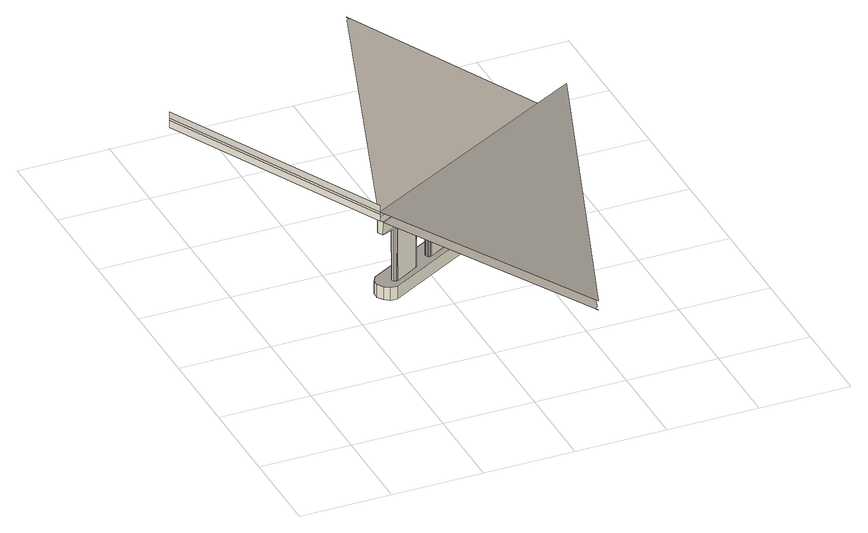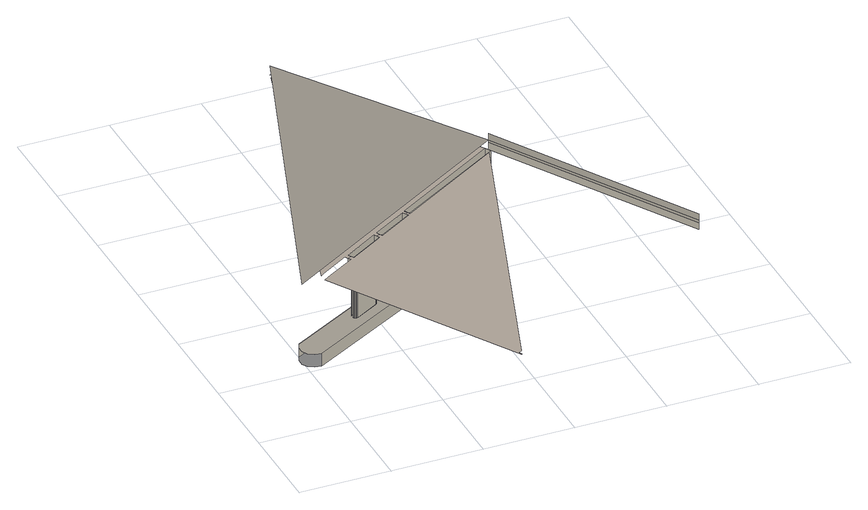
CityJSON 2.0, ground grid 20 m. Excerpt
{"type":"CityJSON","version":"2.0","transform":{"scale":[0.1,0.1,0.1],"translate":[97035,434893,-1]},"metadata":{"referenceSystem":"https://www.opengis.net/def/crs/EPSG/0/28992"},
"CityObjects":{
"bridge1":{"type":"Bridge","attributes":{"name":"Van Brienenoordbrug"},"children":["bridge1-1","bridge1-2"],"geometry":[{"type":"MultiSurface","lod":"2","boundaries":[[[0,1,2,3]],[[4,5,6,7,8]],[[9,10,11,12]],[[10,13,14,11]],[[15,9,12,16]],[[13,17,18,14]],[[8,19,20,4]],[[21,15,16,22]],[[23,24,25,26]],[[26,25,27,28]],[[29,25,24,30]],[[31,27,25,29]],[[32,33,24,23]],[[28,27,34,35]],[[30,24,33,36]],[[37,34,27,31]],[[38,39,33,32]],[[40,41,42,38,32,23,26,28,35,43,44,45,46,47,20,19]],[[35,34,48,43]],[[36,33,39,49]],[[50,48,34,37]],[[42,51,39,38]],[[43,48,52,44]],[[49,39,51,53]],[[54,52,48,50]],[[41,55,51,42]],[[44,52,56,45]],[[53,51,55,57]],[[58,56,52,54]],[[45,56,59,46]],[[60,59,56,58]],[[46,59,61,47]],[[62,61,59,60]],[[63,64,55,41]],[[47,61,65,66]],[[57,55,64,67,68]],[[69,65,61,62]],[[8,7,70,71,72]],[[73,74,64,63]],[[67,64,74,75]],[[76,77,74,73]],[[75,74,77,78]],[[79,80,77,76]],[[66,65,81,82]],[[78,77,80,83]],[[84,81,65,69]],[[85,86,80,79]],[[82,81,87,88]],[[83,80,86,89]],[[90,87,81,84]],[[91,92,86,85]],[[88,87,93,94]],[[89,86,92,95]],[[96,93,87,90]],[[97,98,92,91]],[[94,93,99,100]],[[95,92,98,101]],[[102,99,93,96]],[[103,104,98,97]],[[100,99,104,103]],[[101,98,104,105]],[[105,104,99,102]],[[63,41,40,19,8,72,106,107,108,109]],[[63,109,110,111,112,113,114,115,116,117,118,119,120,121,66,82,88,94,100,103,97,91,85,79,76,73]],[[121,122,123,124,4,20,47,66]],[[124,125,5,4]],[[113,126,127,114]],[[114,127,128,115]],[[129,127,126,130]],[[131,128,127,129]],[[112,132,126,113]],[[115,128,133,116]],[[130,126,132,134]],[[135,133,128,131]],[[111,136,132,112]],[[116,133,137,117]],[[134,132,136,138]],[[139,137,133,135]],[[110,140,136,111]],[[117,137,141,118]],[[138,136,140,142]],[[143,141,137,139]],[[109,144,140,110]],[[118,141,145,119]],[[142,140,144,146]],[[147,145,141,143]],[[119,145,148,120]],[[149,148,145,147]],[[120,148,150,121]],[[151,150,148,149]],[[108,152,144,109]],[[121,150,153,122]],[[146,144,152,154,155]],[[156,153,150,151]],[[157,158,152,108]],[[154,152,158,159]],[[160,161,158,157]],[[159,158,161,162]],[[163,164,161,160]],[[122,153,165,166]],[[162,161,164,167]],[[168,165,153,156]],[[169,170,164,163]],[[166,165,171,172]],[[167,164,170,173]],[[174,171,165,168]],[[123,122,166,172,175,176,177,178,179,169,163,160,157,108,107,106]],[[179,180,170,169]],[[172,171,181,175]],[[173,170,180,182]],[[183,181,171,174]],[[178,184,180,179]],[[175,181,185,176]],[[182,180,184,186]],[[187,185,181,183]],[[177,188,184,178]],[[176,185,188,177]],[[186,184,188,189]],[[189,188,185,187]],[[106,72,124,123]],[[190,191,192]],[[72,71,193,125,124]],[[194,195,196,197,198]],[[199,200,201,202]],[[202,201,203,204]],[[205,201,200,206]],[[207,203,201,205]],[[208,209,200,199]],[[204,203,210,211]],[[206,200,209,212]],[[213,210,203,207]],[[214,215,209,208]],[[216,194,198,217,218,214,208,199,202,204,211,219,220,221,222]],[[211,210,223,219]],[[212,209,215,224]],[[225,223,210,213]],[[218,226,215,214]],[[219,223,227,220]],[[224,215,226,228]],[[229,227,223,225]],[[217,230,226,218]],[[220,227,231,221]],[[228,226,230,232]],[[233,231,227,229]],[[221,231,234,222]],[[235,236,237,238,239,240,241,242,243,244,245,246,247,3,6,5,125,193,196,195,248]],[[249,234,231,233]],[[222,234,250,216]],[[251,250,234,249]],[[17,252,253,18]],[[254,22,16,12,11,14,18,253,255,256,257,258]],[[21,259,260,261,262,263,252,17,13,10,9,15]],[[259,21,22,254]],[[264,265,230,217,198,197,266,267]],[[216,250,268,269,270,248,195,194]],[[232,230,265,271,272]],[[273,268,250,251]],[[274,275,265,264]],[[271,265,275,276]],[[277,278,275,274]],[[276,275,278,279]],[[280,281,278,277]],[[269,268,282,283]],[[279,278,281,284]],[[285,282,268,273]],[[286,287,281,280]],[[283,282,288,289]],[[284,281,287,290]],[[291,288,282,285]],[[264,267,270,269,283,289,292,293,294,295,296,286,280,277,274]],[[296,297,287,286]],[[289,288,298,292]],[[290,287,297,299]],[[300,298,288,291]],[[295,301,297,296]],[[292,298,302,293]],[[299,297,301,303]],[[304,302,298,300]],[[294,305,301,295]],[[293,302,305,294]],[[303,301,305,306]],[[306,305,302,304]],[[267,266,235,248,270]],[[307,237,236,308,309]],[[310,311,312,313]],[[313,312,314,315]],[[316,312,311,317]],[[318,314,312,316]],[[319,320,311,310]],[[315,314,321,322]],[[317,311,320,323]],[[324,321,314,318]],[[325,326,320,319]],[[327,307,309,328,329,325,319,310,313,315,322,330,331,332,333]],[[322,321,334,330]],[[323,320,326,335]],[[336,334,321,324]],[[329,337,326,325]],[[330,334,338,331]],[[335,326,337,339]],[[340,338,334,336]],[[328,341,337,329]],[[331,338,342,332]],[[339,337,341,343]],[[344,342,338,340]],[[345,346,347,348,240,239,349,308,236,235,266,197,196,193,71,70,350,351,352]],[[332,342,353,333]],[[354,353,342,344]],[[333,353,355,327]],[[356,355,353,354]],[[357,358,341,328,309,308,349,359]],[[327,355,360,361,362,238,237,307]],[[363,360,355,356]],[[343,341,358,364]],[[365,366,358,357]],[[358,366,367,364]],[[368,369,366,365]],[[367,366,369,370]],[[371,372,369,368]],[[361,360,373,374]],[[370,369,372,375]],[[376,373,360,363]],[[377,378,372,371]],[[374,373,379,380]],[[375,372,378,381]],[[382,379,373,376]],[[357,359,362,361,374,380,383,384,385,386,387,377,371,368,365]],[[387,388,378,377]],[[381,378,388,389]],[[386,390,388,387]],[[389,388,390,391]]],"semantics":{"surfaces":[{"type":"WallSurface"},{"type":"OuterCeilingSurface"},{"type":"OuterFloorSurface"},{"type":"GroundSurface"}],"values":[0,0,0,0,0,0,1,0,0,0,0,0,0,0,0,0,0,1,0,0,0,0,0,0,0,0,0,0,0,0,0,0,0,0,0,0,0,0,0,0,0,0,0,0,0,0,0,0,0,0,0,0,0,0,0,0,0,0,0,0,0,0,0,1,0,0,0,0,0,0,0,0,0,0,0,0,0,0,0,0,0,0,0,0,0,0,0,0,0,0,0,0,0,0,0,0,0,0,0,0,0,0,0,0,0,0,1,0,0,0,0,0,0,0,0,0,0,0,0,1,2,0,0,0,0,0,0,0,0,0,0,0,1,0,0,0,0,0,0,0,0,0,0,0,0,1,0,0,0,0,3,2,0,0,0,0,0,0,0,0,0,0,0,0,0,0,0,0,0,1,0,0,0,0,0,0,0,0,0,0,0,0,0,0,0,0,0,0,0,0,0,0,0,1,0,0,0,0,0,0,0,0,0,0,0,1,0,0,0,0,0,0,0,0,0,0,0,0,0,0,0,0,0,0,0,0,1,0,0,0,0]}}]},
"bridge1-1":{"type":"BridgeInstallation","parents":["bridge1"],"geometry":[{"type":"MultiSurface","lod":"2","boundaries":[[[392,393,394,395,192,396]]]}]},
"bridge1-2":{"type":"BridgeInstallation","parents":["bridge1"],"geometry":[{"type":"MultiSurface","lod":"2","boundaries":[[[0,192,395,1]]]}]}
},
"vertices":[
[265,461,216],[10,925,232],[10,925,216],[265,461,200],[269,455,170],[270,455,200],[266,462,200],[263,468,200],[262,468,170],[276,469,37],[268,482,37],[268,482,7],[276,469,7],[268,497,37],[268,497,7],[288,461,37],[288,461,7],[275,510,37],[275,510,7],[294,487,165],[302,474,165],[302,460,37],[302,460,7],[302,486,165],[302,487,37],[302,485,37],[302,485,165],[303,484,37],[303,483,165],[302,486,12],[302,487,12],[303,484,12],[302,488,165],[302,489,37],[304,482,37],[304,482,165],[302,489,12],[304,482,12],[302,490,165],[303,491,37],[299,490,165],[304,493,165],[303,491,165],[305,480,165],[307,480,165],[308,479,165],[310,479,165],[312,479,165],[305,481,37],[303,491,12],[305,481,12],[303,492,37],[307,480,37],[303,492,12],[307,481,12],[304,493,37],[309,480,37],[304,494,12],[309,480,12],[310,480,37],[310,480,12],[312,480,37],[312,480,12],[357,523,165],[357,524,37],[365,511,37],[365,510,165],[357,524,12],[346,518,12],[365,511,12],[269,472,200],[498,604,192],[498,604,168],[359,523,165],[359,524,37],[359,524,12],[361,523,165],[361,524,37],[361,524,12],[362,523,165],[362,524,37],[366,512,37],[366,511,165],[362,524,12],[366,512,12],[364,522,165],[364,523,37],[367,514,37],[367,513,165],[364,523,12],[367,514,12],[365,521,165],[365,522,37],[367,515,37],[367,515,165],[365,522,12],[367,515,12],[366,520,165],[366,520,37],[367,517,37],[367,516,165],[366,520,12],[367,517,12],[367,518,165],[367,519,37],[367,519,12],[465,585,164],[460,582,164],[455,580,164],[402,549,164],[401,548,164],[400,546,164],[400,545,164],[400,543,164],[400,541,164],[401,540,164],[402,538,164],[403,537,164],[405,536,164],[406,536,164],[408,536,164],[410,536,164],[463,566,164],[473,572,164],[505,591,168],[505,591,191],[400,544,37],[400,542,37],[401,540,37],[400,542,11],[400,544,11],[401,540,11],[400,545,37],[402,539,37],[400,545,11],[402,539,11],[400,547,37],[403,538,37],[400,547,11],[403,538,11],[401,549,37],[405,537,37],[401,549,11],[405,537,11],[402,550,37],[406,536,37],[402,550,11],[407,537,11],[408,536,37],[408,536,11],[410,537,37],[410,537,11],[455,580,37],[463,567,37],[455,581,11],[444,574,11],[463,567,11],[457,580,164],[457,581,37],[457,581,11],[458,580,164],[459,581,37],[459,581,11],[460,579,164],[460,580,37],[464,568,37],[464,568,164],[460,580,11],[464,569,11],[462,579,164],[462,579,37],[465,570,37],[465,569,164],[462,580,11],[465,570,11],[465,571,164],[465,573,164],[465,574,164],[464,576,164],[463,578,164],[463,578,37],[465,572,37],[463,578,11],[465,572,11],[464,577,37],[465,573,37],[464,577,11],[465,574,11],[465,575,37],[465,575,11],[542,9,204],[809,776,203],[265,461,222],[501,598,191],[511,595,164],[511,595,191],[507,601,191],[503,608,191],[503,608,164],[512,608,164],[512,609,37],[513,607,37],[512,607,164],[513,606,37],[513,605,164],[513,607,11],[512,609,11],[513,606,11],[512,610,164],[512,611,37],[514,604,37],[514,604,164],[512,611,11],[514,604,11],[513,612,164],[513,612,37],[522,601,164],[515,615,164],[513,613,164],[515,602,164],[517,602,164],[519,601,164],[520,601,164],[516,603,37],[513,613,11],[516,603,11],[514,614,37],[517,602,37],[514,614,11],[517,602,11],[515,615,37],[519,602,37],[515,615,11],[519,602,11],[521,602,37],[583,645,188],[591,649,188],[594,643,188],[670,687,185],[666,693,185],[674,698,185],[678,691,185],[737,725,182],[747,731,182],[545,20,183],[539,16,183],[542,10,183],[542,9,183],[586,638,188],[521,602,11],[522,602,37],[522,602,11],[770,787,37],[770,787,7],[798,737,7],[784,785,7],[797,777,7],[804,765,7],[804,750,7],[798,737,37],[804,750,37],[804,765,37],[797,777,37],[784,785,37],[567,645,164],[568,646,37],[579,651,189],[579,652,164],[575,633,37],[575,632,164],[586,638,164],[568,646,10],[556,640,10],[575,633,10],[569,645,164],[569,646,37],[569,646,10],[571,645,164],[571,646,37],[571,646,10],[573,645,164],[573,646,37],[576,634,37],[576,633,164],[573,646,10],[576,634,10],[574,644,164],[574,645,37],[577,635,37],[577,635,164],[574,645,10],[577,636,10],[577,636,164],[577,638,164],[577,640,164],[576,641,164],[575,643,164],[576,644,37],[578,637,37],[576,644,10],[578,637,10],[577,642,37],[578,639,37],[577,642,10],[578,639,10],[577,641,37],[577,641,10],[594,643,164],[587,656,188],[587,656,164],[596,656,164],[596,657,37],[596,655,37],[596,655,164],[597,654,37],[597,653,164],[596,656,11],[596,657,11],[597,654,11],[596,658,164],[596,659,37],[598,652,37],[598,652,164],[596,659,11],[598,653,11],[596,660,164],[596,661,37],[606,650,164],[598,663,164],[597,661,164],[599,651,164],[601,650,164],[602,649,164],[604,649,164],[599,651,37],[596,661,11],[599,651,11],[597,662,37],[601,650,37],[597,662,11],[601,651,11],[598,663,37],[602,650,37],[598,664,11],[602,650,11],[508,1183,199],[746,748,182],[729,738,183],[670,704,185],[662,700,185],[505,1172,199],[511,1175,199],[508,1181,199],[604,650,37],[604,650,11],[606,650,37],[606,650,11],[651,693,164],[651,694,37],[662,700,164],[659,681,37],[659,680,164],[670,687,164],[659,681,11],[651,694,11],[653,694,164],[653,694,37],[653,694,11],[654,694,164],[654,694,37],[655,694,11],[656,693,164],[656,694,37],[660,682,37],[660,681,164],[656,694,11],[660,682,11],[658,692,164],[658,693,37],[661,684,37],[660,683,164],[658,693,11],[661,684,11],[661,685,164],[661,686,164],[661,688,164],[660,690,164],[659,691,164],[659,692,37],[659,692,11],[660,690,37],[660,691,11],
[265,461,237],[10,925,253],[10,925,241],[10,925,238],[265,461,225]
]}
